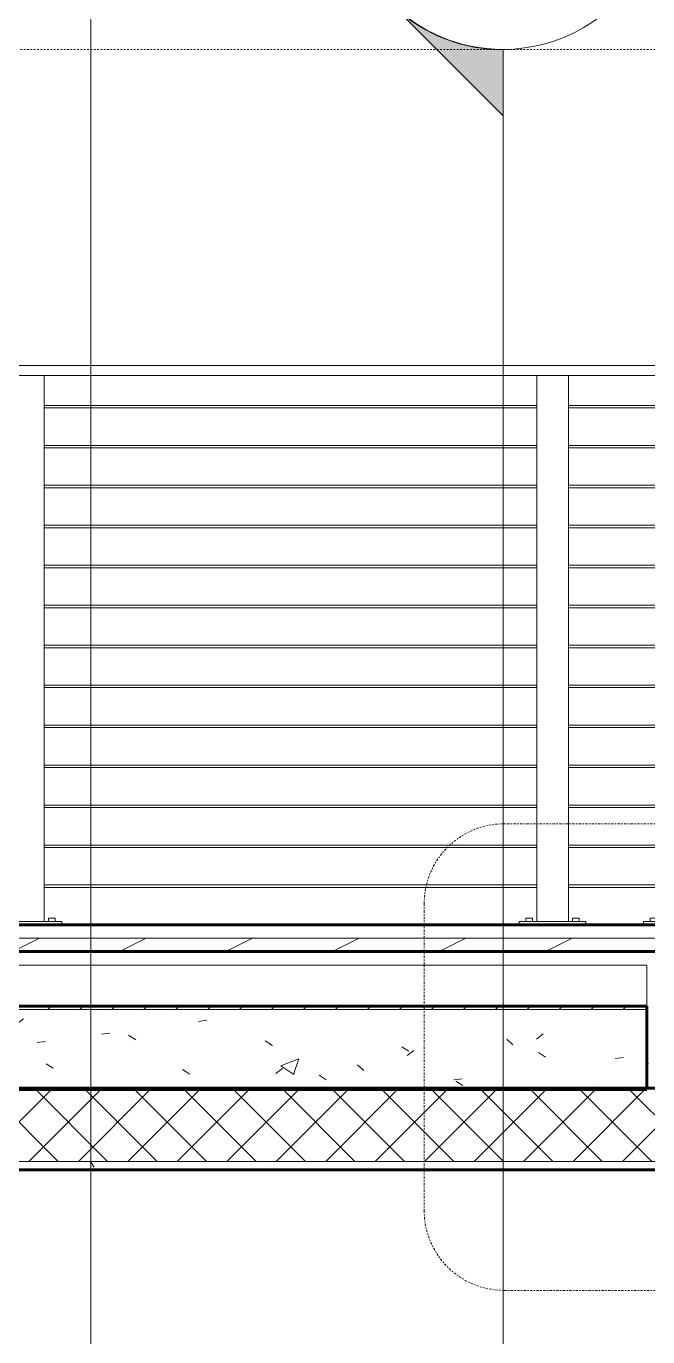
# Model space of a CAD drawing. Header units: inches. Extents: x 1892 to 3485, y -201 to 483.
# Drawn here: x 2765 to 2811.6, y -28.5 to 69.8 of the extents above; entities that cross this region are included whole.
import ezdxf

# ---------------------------------------------------------------- set-up
doc = ezdxf.new("R2010")
doc.units = ezdxf.units.IN
doc.header["$MEASUREMENT"] = 0
doc.linetypes.add('Aligning Line 1_8_', pattern=[0.25, 0.125, -0.125])
doc.linetypes.add('Dash Dot 3_16_', pattern=[0.3124999999999999, 0.1874999999999999, -0.06249999999999999, 0, -0.06249999999999999])
for name, color, linetype, lineweight in [('A-ANNO-SYMB-1', 150, 'Dash Dot 3_16_', 9), ('A-CLNG', 13, 'Continuous', 18), ('A-CLNG-1', 13, 'Continuous', 60), ('A-CLNG-PATT-1', 13, 'Continuous', 9), ('A-FLOR', 192, 'Continuous', 18), ('A-FLOR-1', 192, 'Continuous', 60), ('A-FLOR-HRAL', 11, 'Continuous', 9), ('A-FLOR-MCUT', 51, 'Continuous', 18), ('A-FLOR-PATT-1', 8, 'Continuous', 9), ('G-ANNO-SYMB', 111, 'Aligning Line 1_8_', 9), ('G-ANNO-SYMB-1', 111, 'Continuous', 9)]:
    doc.layers.add(name, color=color, linetype=linetype, lineweight=lineweight)

# ---------------------------------------------------------------- blocks, each defined once
blk = doc.blocks.new('Railing - 2_ x 1_2_ 2-1559248-BUILDING SECTION - NORTH_SOUTH - LOOKING WEST')
at = {"layer": 'A-FLOR-HRAL'}
for p, q in [((2812.649183847697, 43.62499999999999), (2812.649183847697, 2.624999999999989)), ((2815.024183847697, 2.624999999999991), (2815.024183847697, 43.62499999999999)), ((2816.336683847697, 2.624999999999998), (2811.336683847697, 2.624999999999998)), ((2811.336683847697, 2.624999999999998), (2811.336683847697, 2.374999999999998)), ((2811.836683847697, 2.624999999999941), (2811.836683847697, 2.874999999999969)), ((2812.086683847697, 2.874999999999998), (2811.836683847697, 2.874999999999998)), ((2812.336683847697, 2.874999999999998), (2812.086683847697, 2.874999999999998)), ((2812.336683847697, 2.874999999999969), (2812.336683847697, 2.624999999999941)), ((2815.336683847697, 2.624999999999941), (2815.336683847697, 2.874999999999969)), ((2815.586683847697, 2.874999999999998), (2815.336683847697, 2.874999999999998)), ((2815.836683847697, 2.874999999999998), (2815.586683847697, 2.874999999999998)), ((2815.836683847697, 2.874999999999969), (2815.836683847697, 2.624999999999941)), ((2816.336683847697, 2.374999999999998), (2816.336683847697, 2.624999999999998))]:
    blk.add_line(p, q, dxfattribs=at)
blk = doc.blocks.new('Railing - Railing-1114347-BUILDING SECTION - NORTH_SOUTH - LOOKING WEST')
blk.add_blockref('Railing - 2_ x 1_2_ 2-1559248-BUILDING SECTION - NORTH_SOUTH - LOOKING WEST', (0, 0))
blk = doc.blocks.new('Railing - Railing-1123708-BUILDING SECTION - NORTH_SOUTH - LOOKING WEST')
at = {"layer": 'A-FLOR-HRAL'}
for p, q in [((2725.836683847696, 44.37499999999952), (2812.336683847697, 44.37499999999948)), ((2725.836683847696, 43.62499999999936), (2812.336683847697, 43.62499999999932)), ((2803.315850514362, 41.37499999999971), (2766.357517181029, 41.37499999999971)), ((2812.336683847697, 41.37499999999971), (2805.690850514362, 41.37499999999971)), ((2766.357517181029, 41.18749999999971), (2803.315850514362, 41.18749999999971)), ((2805.690850514362, 41.18749999999971), (2812.336683847697, 41.18749999999971)), ((2803.315850514362, 38.37499999999954), (2766.357517181029, 38.37499999999954)), ((2812.336683847697, 38.37499999999954), (2805.690850514362, 38.37499999999954)), ((2766.357517181029, 38.18749999999954), (2803.315850514362, 38.18749999999954)), ((2805.690850514362, 38.18749999999954), (2812.336683847697, 38.18749999999954)), ((2803.315850514362, 35.37499999999988), (2766.357517181029, 35.37499999999988)), ((2766.357517181029, 35.18749999999996), (2803.315850514362, 35.18749999999996)), ((2812.336683847697, 35.37499999999988), (2805.690850514362, 35.37499999999988)), ((2805.690850514362, 35.18749999999996), (2812.336683847697, 35.18749999999996)), ((2803.315850514362, 32.37500000000005), (2766.357517181029, 32.37500000000005)), ((2766.357517181029, 32.18750000000005), (2803.315850514362, 32.18750000000005)), ((2812.336683847697, 32.37500000000005), (2805.690850514362, 32.37500000000005)), ((2805.690850514362, 32.18750000000005), (2812.336683847697, 32.18750000000005)), ((2803.315850514362, 29.37499999999946), (2766.357517181029, 29.37499999999946)), ((2766.357517181029, 29.18749999999946), (2803.315850514362, 29.18749999999946)), ((2812.336683847697, 29.37499999999946), (2805.690850514362, 29.37499999999946)), ((2805.690850514362, 29.18749999999946), (2812.336683847697, 29.18749999999946)), ((2803.315850514362, 26.37499999999988), (2766.357517181029, 26.37499999999988)), ((2766.357517181029, 26.18749999999997), (2803.315850514362, 26.18749999999997)), ((2812.336683847697, 26.37499999999988), (2805.690850514362, 26.37499999999988)), ((2805.690850514362, 26.18749999999997), (2812.336683847697, 26.18749999999997)), ((2803.315850514362, 23.37500000000005), (2766.357517181029, 23.37500000000005)), ((2766.357517181029, 23.18750000000005), (2803.315850514362, 23.18750000000005)), ((2812.336683847697, 23.37500000000005), (2805.690850514362, 23.37500000000005)), ((2805.690850514362, 23.18750000000005), (2812.336683847697, 23.18750000000005)), ((2803.315850514362, 20.37499999999937), (2766.357517181029, 20.37499999999937)), ((2766.357517181029, 20.18749999999937), (2803.315850514362, 20.18749999999937)), ((2812.336683847697, 20.37499999999937), (2805.690850514362, 20.37499999999937)), ((2805.690850514362, 20.18749999999937), (2812.336683847697, 20.18749999999937)), ((2803.315850514362, 17.37499999999988), (2766.357517181029, 17.37499999999988)), ((2766.357517181029, 17.18749999999988), (2803.315850514362, 17.18749999999988)), ((2812.336683847697, 17.37499999999988), (2805.690850514362, 17.37499999999988)), ((2805.690850514362, 17.18749999999988), (2812.336683847697, 17.18749999999988)), ((2803.315850514362, 14.37500000000031), (2766.357517181029, 14.37500000000031)), ((2766.357517181029, 14.18750000000031), (2803.315850514362, 14.18750000000031)), ((2812.336683847697, 14.37500000000031), (2805.690850514362, 14.37500000000031)), ((2805.690850514362, 14.18750000000031), (2812.336683847697, 14.18750000000031)), ((2803.315850514362, 11.37500000000006), (2766.357517181029, 11.37500000000006)), ((2766.357517181029, 11.18750000000006), (2803.315850514362, 11.18750000000006)), ((2812.336683847697, 11.37500000000006), (2805.690850514362, 11.37500000000006)), ((2805.690850514362, 11.18750000000006), (2812.336683847697, 11.18750000000006)), ((2803.315850514362, 8.374999999999543), (2766.357517181029, 8.374999999999543)), ((2766.357517181029, 8.187499999999458), (2803.315850514362, 8.187499999999458)), ((2812.336683847697, 8.374999999999543), (2805.690850514362, 8.374999999999543)), ((2805.690850514362, 8.187499999999458), (2812.336683847697, 8.187499999999458)), ((2803.315850514362, 5.37499999999963), (2766.357517181029, 5.37499999999963)), ((2766.357517181029, 5.187499999999544), (2803.315850514362, 5.187499999999544)), ((2812.336683847697, 5.37499999999963), (2805.690850514362, 5.37499999999963)), ((2805.690850514362, 5.187499999999544), (2812.336683847697, 5.187499999999544))]:
    blk.add_line(p, q, dxfattribs=at)
at = {"extrusion": (0, 0, -1), "zscale": -1}
for p in [(-5579.006701028693, 0), (-5618.340034362026, 0)]:
    blk.add_blockref('Railing - 2_ x 1_2_ 2-1559248-BUILDING SECTION - NORTH_SOUTH - LOOKING WEST', p, dxfattribs=at)
blk = doc.blocks.new('Section - Section Head - Filled-22785-BUILDING SECTION - NORTH_SOUTH - LOOKING WEST')
at = {"layer": 'G-ANNO-SYMB-1'}
h = blk.add_hatch(color=256, dxfattribs=at)
edge = h.paths.add_edge_path(flags=0)
edge.add_arc((2800.798738118749, 80.08485192620259), 12.01561779548172, 89.99999999999989, 132.0783950246237, ccw=False)
edge.add_line((2800.798738118749, 92.10046972168438), (2800.798738118749, 97.05541467467967))
edge.add_line((2800.798738118749, 97.05541467467967), (2792.74651044043, 89.00318699636121))
h = blk.add_hatch(color=256, dxfattribs=at)
edge = h.paths.add_edge_path(flags=0)
edge.add_line((2792.31345674451, 88.5701333004411), (2783.828175370272, 80.08485192620259))
edge.add_line((2783.828175370272, 80.08485192620259), (2788.798738118749, 80.08485192620256))
edge.add_arc((2800.798738118749, 80.08485192620242), 12.0000000000001, 135.0000000000001, 179.9999999999997, ccw=False)
h = blk.add_hatch(color=256, dxfattribs=at)
edge = h.paths.add_edge_path(flags=0)
edge.add_arc((2800.798738118749, 80.08485192620255), 11.99999999999994, 180.0000000000001, 224.9999999999999, ccw=False)
edge.add_line((2788.798738118749, 80.08485192620257), (2783.828175370272, 80.0848519262026))
edge.add_line((2783.828175370272, 80.0848519262026), (2792.31345674451, 71.599570551964))
h = blk.add_hatch(color=256, dxfattribs=at)
edge = h.paths.add_edge_path(flags=0)
edge.add_line((2792.74651044043, 71.16651685604388), (2800.798738118749, 63.11428917772533))
edge.add_line((2800.798738118749, 63.11428917772533), (2800.798738118749, 68.0692341307206))
edge.add_arc((2800.798738118749, 80.08485192620248), 12.01561779548195, 227.9216049753765, 270, ccw=False)
for p, q in [((2792.74651044043, 89.00318699636121), (2800.798738118749, 97.05541467467967)), ((2800.798738118749, 97.05541467467967), (2800.798738118749, 92.10046972168438)), ((2783.828175370272, 80.08485192620259), (2792.31345674451, 88.5701333004411)), ((2788.798738118749, 80.08485192620256), (2783.828175370272, 80.08485192620259)), ((2792.31345674451, 71.599570551964), (2783.828175370272, 80.0848519262026)), ((2783.828175370272, 80.0848519262026), (2788.798738118749, 80.08485192620257)), ((2800.798738118749, 63.11428917772533), (2792.74651044043, 71.16651685604388)), ((2800.798738118749, 68.0692341307206), (2800.798738118749, 63.11428917772533))]:
    blk.add_line(p, q, dxfattribs=at)
for centre, radius, start, end in [((2800.798738118749, 80.10046972168438), 11.99999999999996, 89.99999999999984, 269.9999999999995), ((2800.798738118749, 80.08485192620259), 12.01561779548172, 89.99999999999959, 132.0783950246233), ((2800.798738118749, 80.10046972168439), 11.99999999999998, 269.9999999999996, 89.99999999999997), ((2800.798738118749, 80.08485192620242), 12.0000000000001, 134.9999999999997, 179.9999999999993), ((2800.798738118749, 80.08485192620255), 11.99999999999994, 179.9999999999997, 224.9999999999995), ((2800.798738118749, 80.08485192620248), 12.01561779548195, 227.9216049753762, 269.9999999999996)]:
    blk.add_arc(centre, radius, start, end, dxfattribs=at)

msp = doc.modelspace()

# ---------------------------------------------------------------- hatches: boundary and pattern name
at = {"layer": 'A-CLNG-PATT-1'}
h = msp.add_hatch(dxfattribs=at)
h.set_pattern_fill('FP_3', color=256, style=0, pattern_type=2)
h.set_pattern_definition([(45, (2504.583, 124.937), (-1.856155300614687, 1.856155300614687), []), (135, (2504.583, 124.937), (-1.856155300614687, -1.856155300614687), [])])
h.paths.add_polyline_path([(2873.769967357272, -15.37244286928333), (3064.336683847697, -15.37244286928333), (3064.336683847697, -9.871249422377586), (2715.336683847696, -9.871249422377586), (2715.336683847696, -15.37244286928333), (2869.229373607271, -15.37244286928333)], flags=0)
h = msp.add_hatch(dxfattribs=at)
h.set_pattern_fill('FP_2', color=256, style=0, pattern_type=2)
h.set_pattern_definition([(0, (2504.583, 124.937), (15.36, 3.84), [0.634, -10.886, 0.634, -10.886, -61.44]), (0, (2504.583, 124.937), (15.36, 3.84), [-23.04, 0.634, -22.406, 0.634, -10.886, -26.88]), (0, (2504.583, 124.937), (15.36, 3.84), [-57.6, 0.634, -7.046, 0.634, -18.566]), (120, (2510.343, 126.857), (-11.00553755053224, 11.38215020212898), [0.6339999999999999, -10.886, 0.6339999999999999, -10.886, -61.43999999999999]), (120, (2510.343, 126.857), (-11.00553755053224, 11.38215020212898), [-23.04, 0.6339999999999999, -22.406, 0.6339999999999999, -10.886, -26.88]), (120, (2510.343, 126.857), (-11.00553755053224, 11.38215020212898), [-57.59999999999999, 0.6339999999999999, -7.045999999999999, 0.6339999999999999, -18.566]), (240, (2512.263, 134.537), (-4.354462449467752, -15.22215020212898), [0.634, -10.886, 0.634, -10.886, -61.44]), (240, (2512.263, 134.537), (-4.354462449467752, -15.22215020212898), [-23.04, 0.634, -22.406, 0.634, -10.886, -26.88]), (240, (2512.263, 134.537), (-4.354462449467752, -15.22215020212898), [-57.6, 0.634, -7.046, 0.634, -18.566])])
h.paths.add_polyline_path([(3059.961683847697, -15.99757848824987), (3060.586683847697, -15.99757848824987), (3060.586683847697, -15.37244286928333), (2715.336683847696, -15.37244286928333), (2715.336683847696, -15.99757848824987), (3059.934311107271, -15.99757848824987)], flags=0)
at = {"layer": 'A-FLOR-PATT-1'}
h = msp.add_hatch(dxfattribs=at)
h.set_pattern_fill('FP_5', color=256, style=0, pattern_type=2)
h.set_pattern_definition([(216.87, (2507.782, 132.934), (23.98977142872239, 15.99364285576162), [3.998, -35.986]), (206.565, (2512.58, 130.535), (-7.997080657381741, -7.996619158077422), [8.941, -8.941]), (198.435, (2512.58, 126.537), (-15.99384457876375, -7.997098260641131), [5.057999999999999, -20.23])])
h.paths.add_polyline_path([(3074.336683847698, 0.3749999999999999), (3074.336683847698, 1.374999999999943), (2717.336683847696, 1.374999999999943), (2717.336683847696, 0.3749999999999999), (3073.556092357272, 0.3749999999999999)], flags=0)
h = msp.add_hatch(dxfattribs=at)
h.set_pattern_fill('FP_4', color=256, style=0, pattern_type=2)
h.set_pattern_definition([(0, (2504.583, 124.937), (0, 2.399), []), (315, (2504.583, 124.937), (2.398506201784769, 0), [3.393, -3.393]), (45, (2504.583, 124.937), (2.398506201784769, 0), [3.393, -3.393])])
h.paths.add_polyline_path([(2715.586683847697, -3.972222222223678), (2811.586683847697, -3.972222222223678), (2811.586683847697, -3.722167974637045), (2715.586683847697, -3.722167974637045)], flags=0)
h = msp.add_hatch(dxfattribs=at)
h.set_pattern_fill('FP_1', color=256, style=0, pattern_type=2)
h.set_pattern_definition([(49.99999999999999, (2504.583, 124.937), (13.77135023108388, -1.204960502599996), [1.44, -15.84]), (355, (2504.583, 124.937), (-2.664420315039899, 14.44217637286024), [1.152, -12.672]), (100.451, (2505.731, 124.837), (11.10707570708108, 13.23736583452952), [1.224, -13.462]), (46.184, (2504.583, 128.777), (20.49128352030409, -3.177850168040312), [2.16, -23.76]), (96.636, (2506.291, 128.513), (17.94587074025332, 18.70315236461811), [1.836, -20.193]), (351.184, (2504.583, 128.777), (17.94541007767705, 18.7026139922741), [1.728, -19.008]), (21, (2506.503, 127.817), (11.46051786234729, -7.730365277709628), [1.44, -15.84]), (326, (2506.503, 127.817), (4.671351527220543, 13.92314867079765), [1.152, -12.672]), (71.45100000000001, (2507.458, 127.173), (16.13206960540245, 6.192843873895955), [1.224, -13.462]), (37.50000000000001, (2504.583, 124.937), (0.233123131443091, 6.391750198935043), [0.634, -11.885, 0.634, -12.23, -12.72]), (37.50000000000001, (2504.583, 124.937), (0.233123131443091, 6.391750198935043), [-25.382, 0.634, -12.086]), (7.499999999999999, (2504.583, 124.937), (5.050729498282234, 7.573040904100657), [0.634, -6.701000000000001, 0.634, -11.597, -4.848]), (7.499999999999999, (2504.583, 124.937), (5.050729498282234, 7.573040904100657), [-19.565, 0.634, -4.214]), (327.5, (2500.302, 124.937), (10.24958045060036, -0.4328898089248963), [0.634, -4.166, 0.634, -14.342, -19.872]), (327.5, (2500.302, 124.937), (10.24958045060036, -0.4328898089248963), [-19.776, 0.634, -19.238]), (317.5, (2498.382, 124.937), (11.19738967699189, 1.922143964846387), [0.634, -5.606, 0.634, -9.312000000000001, -14.112]), (317.5, (2498.382, 124.937), (11.19738967699189, 1.922143964846387), [-16.186, 0.634, -13.478])])
h.paths.add_polyline_path([(2801.120467357272, -9.973524164302516), (2811.586683847697, -9.973524164302516), (2811.586683847697, -3.972222222223678), (2715.586683847697, -3.972222222223678), (2715.586683847697, -9.973524164302516), (2782.958092357271, -9.973524164302516)], flags=0)

# ---------------------------------------------------------------- linework, layer by layer
at = {"layer": 'A-ANNO-SYMB-1'}
for p, q in [((3079.641929857274, 9.970444183507224), (2800.863828664973, 9.970444183507224)), ((2794.863828664973, 3.970444183507225), (2794.863828664973, -19.05888786977709)), ((2800.863828664973, -25.05888786977709), (3079.641929857274, -25.05888786977709))]:
    msp.add_line(p, q, dxfattribs=at)
for centre, radius, start, end in [((2800.863828664973, 3.970444183507225), 6, 90, 180), ((2800.863828664973, -19.05888786977709), 6.000000000000004, 180.0000000000001, 269.9999999999997)]:
    msp.add_arc(centre, radius, start, end, dxfattribs=at)
at = {"layer": 'A-CLNG'}
for p, q in [((2811.711683847697, -8.021739442079824), (2811.586683847697, -8.021739442079824)), ((3060.586683847697, -15.37244286928316), (2715.336683847696, -15.37244286928316))]:
    msp.add_line(p, q, dxfattribs=at)
at = {"layer": 'A-CLNG-1'}
for p, q in [((3064.336683847697, -9.87124942237748), (2715.961683847696, -9.87124942237748)), ((2715.961683847696, -15.99757848824968), (3059.961683847697, -15.9975784882497))]:
    msp.add_line(p, q, dxfattribs=at)
at = {"layer": 'A-FLOR'}
for p, q in [((2811.586683847697, -0.6539079943393503), (2717.336683847696, -0.6539079943393503)), ((2811.586683847697, -3.722167974637005), (2811.586683847697, -0.6539079943393503))]:
    msp.add_line(p, q, dxfattribs=at)
at = {"layer": 'A-FLOR-1'}
for p, q in [((3074.336683847698, 2.374999999999992), (2717.336683847696, 2.374999999999992)), ((2717.336683847696, 0.3749999999999999), (3074.336683847698, 0.3749999999999999)), ((2811.586683847697, -3.722167974637002), (2715.586683847697, -3.722167974637002)), ((2811.586683847697, -9.973524164302516), (2811.586683847697, -3.722167974637002)), ((2715.586683847697, -9.973524164302516), (2811.586683847697, -9.973524164302516))]:
    msp.add_line(p, q, dxfattribs=at)
at = {"layer": 'A-FLOR-MCUT'}
for p, q in [((3074.336683847698, 1.374999999999986), (2717.336683847696, 1.375000000000007)), ((2811.586683847697, -3.972222222223635), (2715.586683847697, -3.972222222223635))]:
    msp.add_line(p, q, dxfattribs=at)
at = {"layer": 'G-ANNO-SYMB'}
msp.add_line((3146.205592357271, 68.08485192620259), (2664.964881304777, 68.08485192620259), dxfattribs=at)
at = {"layer": 'G-ANNO-SYMB-1'}
for p, q in [((2769.840561186462, 387.3207368127303), (2769.840561186462, -162.0748723596873)), ((2800.798738118751, 68.08485192620259), (2800.798738118751, -166.820544218712))]:
    msp.add_line(p, q, dxfattribs=at)

# ---------------------------------------------------------------- block references
at = {"layer": 'A-FLOR-HRAL'}
for name in ['Railing - Railing-1123708-BUILDING SECTION - NORTH_SOUTH - LOOKING WEST', 'Railing - Railing-1114347-BUILDING SECTION - NORTH_SOUTH - LOOKING WEST']:
    msp.add_blockref(name, (0, 0), dxfattribs=at)
at = {"layer": 'G-ANNO-SYMB-1'}
msp.add_blockref('Section - Section Head - Filled-22785-BUILDING SECTION - NORTH_SOUTH - LOOKING WEST', (0, 0), dxfattribs=at)

doc.saveas('drawing.dxf')
